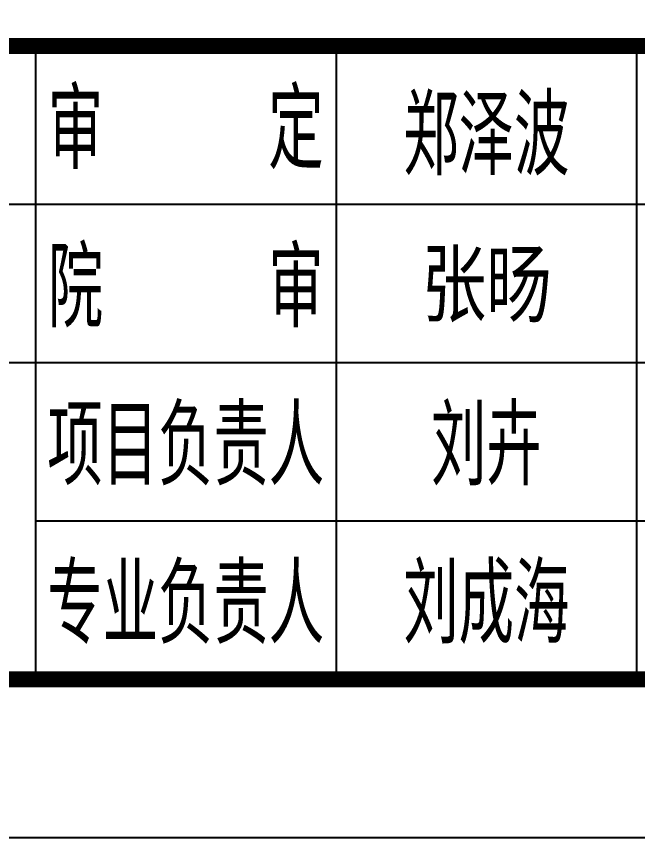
# Model space of a CAD drawing. Extents: x 196430 to 818205, y 904526 to 1974626.
# Drawn here: x 361218 to 365144, y 1854411 to 1859598 of the extents above; entities that cross this region are included whole.
import ezdxf
from ezdxf.enums import TextEntityAlignment as Align

# ---------------------------------------------------------------- set-up
doc = ezdxf.new("R2010")
doc.units = 0
doc.header["$LTSCALE"] = 1000
doc.header["$MEASUREMENT"] = 0
doc.layers.add('FRAME', color=7, linetype='Continuous')
doc.styles.add('FRAME-3', font='romans.shx', dxfattribs={"width": 0.7, "bigfont": 'hztxt.shx'})
doc.styles.add('黑体', font='simhei.ttf', dxfattribs={"height": 10})

# ---------------------------------------------------------------- blocks, each defined once
blk = doc.blocks.new('a1')
at = {"layer": 'FRAME'}
for p, q in [((87519.7, 131240.1), (115319.7, 131240.1)), ((100119.7, 131240.1), (100119.7, 127240.1)), ((102019.7, 131240.1), (102019.7, 127240.1)), ((103919.7, 131240.1), (103919.7, 127240.1)), ((93119.7, 130240.1), (115319.7, 130240.1)), ((87519.7, 129240.1), (115319.7, 129240.1)), ((100119.7, 128240.1), (115319.7, 128240.1)), ((87519.7, 127240.1), (115319.7, 127240.1))]:
    blk.add_line(p, q, dxfattribs=at)
blk.add_lwpolyline([(32219.7, 126240.1), (116319.7, 126240.1), (116319.7, 185640.1), (32219.7, 185640.1)], close=True, dxfattribs=at)
at = {"layer": 'FRAME', "const_width": 100}
blk.add_lwpolyline([(34719.7, 127240.1), (115319.7, 127240.1), (115319.7, 184640.1), (34719.7, 184640.1)], close=True, dxfattribs=at)
blk.add_lwpolyline([(87519.7, 127240.1), (87519.7, 131240.1), (115319.7, 131240.1)], dxfattribs=at)
at = {"layer": 'FRAME'}
for s, height, style, width, p in [('审    定', 500, 'FRAME-3', 0.7, (101069.7, 130740.1)), ('郑泽波', 500, 'FRAME-3', 0.7, (102969.7, 130699.2)), ('院    审', 500, 'FRAME-3', 0.7, (101069.7, 129740.1)), ('张旸', 400, '黑体', 0.75, (102969.7, 129740.1)), ('项目负责人', 500, 'FRAME-3', 0.7, (101069.7, 128740.1)), ('刘卉', 500, 'FRAME-3', 0.7, (102969.7, 128740.1)), ('专业负责人', 500, 'FRAME-3', 0.7, (101069.7, 127740.1)), ('刘成海', 500, 'FRAME-3', 0.7, (102969.7, 127740.1))]:
    blk.add_text(s, height=height, dxfattribs=dict(at, style=style, width=width)).set_placement(p, align=Align.MIDDLE)

msp = doc.modelspace()

# ---------------------------------------------------------------- block references
at = {"layer": 'FRAME'}
msp.add_blockref('a1', (261218.4, 1728170.8), dxfattribs=at)

doc.saveas('drawing.dxf')
